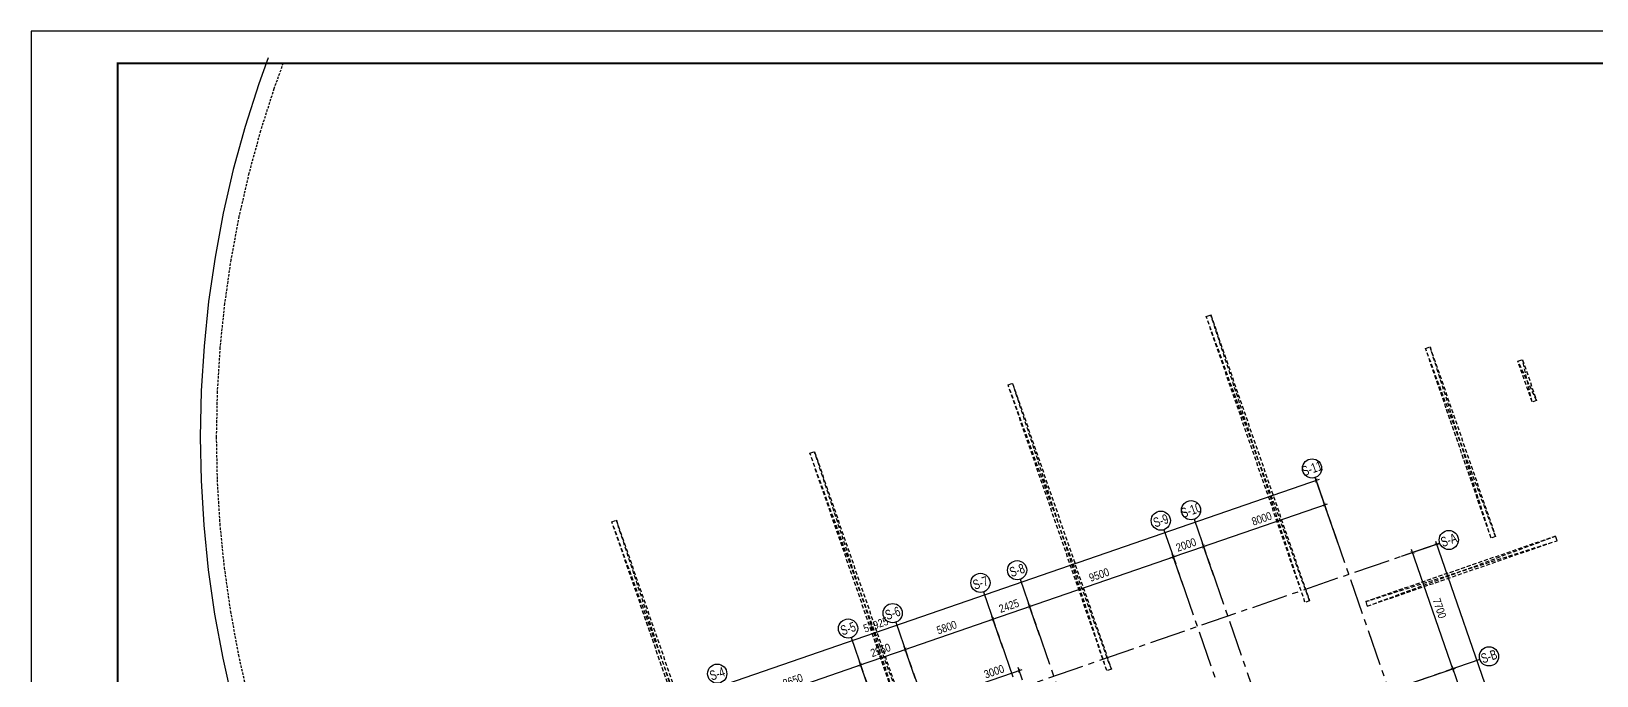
# Model space of a CAD drawing. Header units: millimetres. Extents: x -80883 to 1373228, y -532110 to 182357.
# Drawn here: x 1205028 to 1302852, y -288173 to -247883 of the extents above; entities that cross this region are included whole.
import ezdxf
from ezdxf.enums import TextEntityAlignment as Align

# ---------------------------------------------------------------- set-up
doc = ezdxf.new("R2010")
doc.units = ezdxf.units.MM
doc.header["$LTSCALE"] = 100
doc.header["$PDMODE"] = 32
doc.header["$PDSIZE"] = 2.5
for name, pattern in [('CENTER2', [1.125, 0.75, -0.125, 0.125, -0.125]), ('DASHED', [4.5, 3, -1.5]), ('HIDDEN', [0.375, 0.25, -0.125])]:
    doc.linetypes.add(name, pattern=pattern)
for name, color, linetype in [('ccu11-Dim', 8, 'Continuous'), ('ccu11-Khuat', 9, 'DASHED'), ('ccu12-Truc', 13, 'CENTER2'), ('KC2-DIM', 251, 'Continuous'), ('KCS_COLUMN', 2, 'Continuous'), ('KT-Dim', 8, 'Continuous'), ('Xref_ST_MBDV Cot vach 30.7.2022$0$Xref_ST_MBDV Cot vach 30.7.2022|Xref_ST_MBDV Cot vach 30.7.2022|Xref_ST_MBDV Cot vach 30.7.2022|Xref_ST_MBDV Cot vach 30.7.2022|A-CORE-OTLN', 2, 'Continuous'), ('Xref_ST_MBDV Cot vach 30.7.2022|Xref_ST_MBDV Cot vach 30.7.2022|Xref_ST_MBDV Cot vach 30.7.2022|Xref_ST_MBDV Cot vach 30.7.2022|A-GRID-SYM', 50, 'Continuous')]:
    doc.layers.add(name, color=color, linetype=linetype)
doc.layers.add('KT-Net cot', color=2, linetype='Continuous', lineweight=50)
doc.layers.add('KT-Net thay', color=7, linetype='Continuous', lineweight=15)
doc.styles.add('Arial Narrow', font='ARIALN.TTF')
doc.styles.add('HBA-Text', font='GOTHIC.TTF')
doc.dimstyles.new('ccu12-200', dxfattribs={"dimscale": 200, "dimtxt": 2.5, "dimasz": 1, "dimexe": 1, "dimexo": 2, "dimgap": 1, "dimtad": 1, "dimdec": 0, "dimrnd": 5, "dimdsep": 46, "dimtxsty": 'Arial Narrow', "dimblk": 'ARCHTICK', "dimcen": -1, "dimdle": 1, "dimclrd": 256, "dimclre": 256, "dimclrt": 3, "dimadec": 0, "dimazin": 2, "dimtfac": 0.1, "dimtdec": 0, "dimtmove": 0, "dimatfit": 1, "dimldrblk": 'ARCHTICK', "dimfxl": 1, "dimtvp": 0.833333, "dimtolj": 1, "dimtzin": 12, "dimarcsym": 0})

# ---------------------------------------------------------------- blocks, each defined once
blk = doc.blocks.new('Khung ten_A1', base_point=(-3406704, 253379))
at = {"layer": 'Defpoints', "color": 1}
blk.add_lwpolyline([(84100, 0), (84100, 59471), (0, 59471), (0, 0)], close=True, dxfattribs=at)
at = {"layer": 'KT-Net thay', "const_width": 60}
blk.add_lwpolyline([(2700, 1071), (83100, 1071), (83100, 58471), (2700, 58471)], close=True, dxfattribs=at)
blk = doc.blocks.new('MBKC-T1-PN')
at = {"layer": 'ccu11-Khuat', "ltscale": 0.5, "elevation": 0}
blk.add_lwpolyline([(-11835, 50867), (-12416, 49265), (-13251, 46636), (-13978, 43974), (-14595, 41285), (-15103, 38572), (-15499, 35842), (-15784, 33097), (-15956, 30344), (-16016, 27498), (-15963, 24827), (-15798, 22072), (-15520, 19327), (-15131, 16595), (-14631, 13882), (-14020, 11191)], dxfattribs=at)
at = {"layer": 'Xref_ST_MBDV Cot vach 30.7.2022$0$Xref_ST_MBDV Cot vach 30.7.2022|Xref_ST_MBDV Cot vach 30.7.2022|Xref_ST_MBDV Cot vach 30.7.2022|Xref_ST_MBDV Cot vach 30.7.2022|A-CORE-OTLN', "color": 6, "elevation": 0}
blk.add_lwpolyline([(-12775, 51208), (-13363, 49587), (-14211, 46919), (-14948, 44218), (-15575, 41489), (-16090, 38736), (-16492, 35965), (-16780, 33180), (-16955, 30386), (-17016, 27499), (-16962, 24787), (-16795, 21992), (-16513, 19206), (-16118, 16434), (-15610, 13680), (-14991, 10950)], dxfattribs=at)
blk = doc.blocks.new('_ARCHTICK')
at = {"color": 0, "linetype": 'ByBlock', "const_width": 0.15}
blk.add_lwpolyline([(-0.5, -0.5), (0.5, 0.5)], dxfattribs=at)
blk = doc.blocks.new('*D1088')
at = {"layer": 'Defpoints', "color": 0, "transparency": 16777216}
for p in [(367648, -45505, 0), (372110, -50100), (369540, -50987)]:
    blk.add_point(p, dxfattribs=at)
at = {"layer": 'KT-Dim', "lineweight": -2, "transparency": 16777216}
for p, q in [((368026, -45374), (370406, -44552)), ((370151, -44429), (372175, -50289)), ((369918, -50857), (372299, -50035))]:
    blk.add_line(p, q, dxfattribs=at)
at = {"layer": 'KT-Dim', "lineweight": -2, "transparency": 16777216, "xscale": 200, "yscale": 200, "zscale": 200}
for p, rotation in [((370217, -44618), 109.0471074728855), ((372110, -50100), 289.0471074728856)]:
    blk.add_blockref('_ARCHTICK', p, dxfattribs=dict(at, rotation=rotation))
at = {"layer": 'KT-Dim', "color": 3, "transparency": 16777216, "insert": (371593, -47210), "char_height": 500, "attachment_point": 5, "rotation": 289.04711, "style": 'Arial Narrow'}
blk.add_mtext('\\A1;5800', dxfattribs=at)
blk = doc.blocks.new('GRID-SYM-flat-103')
at = {"layer": 'Xref_ST_MBDV Cot vach 30.7.2022|Xref_ST_MBDV Cot vach 30.7.2022|Xref_ST_MBDV Cot vach 30.7.2022|Xref_ST_MBDV Cot vach 30.7.2022|A-GRID-SYM'}
blk.add_circle((0, 0, 0), 900, dxfattribs=at)
at = {"layer": 'Xref_ST_MBDV Cot vach 30.7.2022|Xref_ST_MBDV Cot vach 30.7.2022|Xref_ST_MBDV Cot vach 30.7.2022|Xref_ST_MBDV Cot vach 30.7.2022|A-GRID-SYM', "style": 'HBA-Text'}
blk.add_attdef('GRID', text='', height=900, rotation=19.04714, dxfattribs=at).set_placement((0, 0, 0), align=Align.MIDDLE_CENTER)
blk = doc.blocks.new('*D1066')
at = {"layer": 'Defpoints', "color": 0, "transparency": 16777216}
for p in [(333214, -44363), (333962, -46528), (325785, -49351)]:
    blk.add_point(p, dxfattribs=at)
at = {"layer": 'KT-Dim', "lineweight": -2, "transparency": 16777216}
for p, q in [((324849, -47251), (333403, -44298)), ((333831, -46150), (333149, -44174)), ((325655, -48973), (324972, -46997))]:
    blk.add_line(p, q, dxfattribs=at)
at = {"layer": 'KT-Dim', "lineweight": -2, "transparency": 16777216, "xscale": 200, "yscale": 200, "zscale": 200}
for p, rotation in [((333214, -44363), 19.04713796363416), ((325038, -47186), 199.0471379636342)]:
    blk.add_blockref('_ARCHTICK', p, dxfattribs=dict(at, rotation=rotation))
at = {"layer": 'KT-Dim', "color": 3, "transparency": 16777216, "insert": (328977, -45344), "char_height": 500, "attachment_point": 5, "rotation": 19.04714, "style": 'Arial Narrow'}
blk.add_mtext('\\A1;8650', dxfattribs=at)
blk = doc.blocks.new('*D1067')
at = {"layer": 'Defpoints', "color": 0, "transparency": 16777216}
for p in [(336003, -43400), (336750, -45566), (333962, -46528)]:
    blk.add_point(p, dxfattribs=at)
at = {"layer": 'KT-Dim', "lineweight": -2, "transparency": 16777216}
for p, q in [((333025, -44428), (336192, -43335)), ((336620, -45188), (335937, -43211)), ((333831, -46150), (333149, -44174))]:
    blk.add_line(p, q, dxfattribs=at)
at = {"layer": 'KT-Dim', "lineweight": -2, "transparency": 16777216, "xscale": 200, "yscale": 200, "zscale": 200}
for p, rotation in [((336003, -43400), 19.04713796363416), ((333214, -44363), 199.0471379636342)]:
    blk.add_blockref('_ARCHTICK', p, dxfattribs=dict(at, rotation=rotation))
at = {"layer": 'KT-Dim', "color": 3, "transparency": 16777216, "insert": (334460, -43451), "char_height": 500, "attachment_point": 5, "rotation": 19.04714, "style": 'Arial Narrow'}
blk.add_mtext('\\A1;2950', dxfattribs=at)
blk = doc.blocks.new('*D1068')
at = {"layer": 'Defpoints', "color": 0, "transparency": 16777216}
for p in [(341485, -41507), (342233, -43673), (336750, -45566)]:
    blk.add_point(p, dxfattribs=at)
at = {"layer": 'KT-Dim', "lineweight": -2, "transparency": 16777216}
for p, q in [((335814, -43466), (341674, -41442)), ((342102, -43295), (341420, -41318)), ((336620, -45188), (335937, -43211))]:
    blk.add_line(p, q, dxfattribs=at)
at = {"layer": 'KT-Dim', "lineweight": -2, "transparency": 16777216, "xscale": 200, "yscale": 200, "zscale": 200}
for p, rotation in [((341485, -41507), 19.04713796363416), ((336003, -43400), 199.0471379636342)]:
    blk.add_blockref('_ARCHTICK', p, dxfattribs=dict(at, rotation=rotation))
at = {"layer": 'KT-Dim', "color": 3, "transparency": 16777216, "insert": (338595, -42023), "char_height": 500, "attachment_point": 5, "rotation": 19.04714, "style": 'Arial Narrow'}
blk.add_mtext('\\A1;5800', dxfattribs=at)
blk = doc.blocks.new('*D1069')
at = {"layer": 'Defpoints', "color": 0, "transparency": 16777216}
for p in [(343777, -40716), (344525, -42881), (342233, -43673)]:
    blk.add_point(p, dxfattribs=at)
at = {"layer": 'KT-Dim', "lineweight": -2, "transparency": 16777216}
for p, q in [((341296, -41573), (343966, -40651)), ((344394, -42503), (343712, -40527)), ((342102, -43295), (341420, -41318))]:
    blk.add_line(p, q, dxfattribs=at)
at = {"layer": 'KT-Dim', "lineweight": -2, "transparency": 16777216, "xscale": 200, "yscale": 200, "zscale": 200}
for p, rotation in [((343777, -40716), 19.04713796363416), ((341485, -41507), 199.0471379636342)]:
    blk.add_blockref('_ARCHTICK', p, dxfattribs=dict(at, rotation=rotation))
at = {"layer": 'KT-Dim', "color": 3, "transparency": 16777216, "insert": (342483, -40681), "char_height": 500, "attachment_point": 5, "rotation": 19.04714, "style": 'Arial Narrow'}
blk.add_mtext('\\A1;2425', dxfattribs=at)
blk = doc.blocks.new('*D1070')
at = {"layer": 'Defpoints', "color": 0, "transparency": 16777216}
for p in [(352757, -37616), (353505, -39781), (344525, -42881)]:
    blk.add_point(p, dxfattribs=at)
at = {"layer": 'KT-Dim', "lineweight": -2, "transparency": 16777216}
for p, q in [((343588, -40781), (352946, -37550)), ((353374, -39403), (352692, -37427)), ((344394, -42503), (343712, -40527))]:
    blk.add_line(p, q, dxfattribs=at)
at = {"layer": 'KT-Dim', "lineweight": -2, "transparency": 16777216, "xscale": 200, "yscale": 200, "zscale": 200}
for p, rotation in [((352757, -37616), 19.04713796363416), ((343777, -40716), 199.0471379636342)]:
    blk.add_blockref('_ARCHTICK', p, dxfattribs=dict(at, rotation=rotation))
at = {"layer": 'KT-Dim', "color": 3, "transparency": 16777216, "insert": (348119, -38736), "char_height": 500, "attachment_point": 5, "rotation": 19.04714, "style": 'Arial Narrow'}
blk.add_mtext('\\A1;9500', dxfattribs=at)
blk = doc.blocks.new('*D1071')
at = {"layer": 'Defpoints', "color": 0, "transparency": 16777216}
for p in [(354648, -36963), (355395, -39128), (353505, -39781)]:
    blk.add_point(p, dxfattribs=at)
at = {"layer": 'KT-Dim', "lineweight": -2, "transparency": 16777216}
for p, q in [((352568, -37681), (354837, -36898)), ((355265, -38750), (354582, -36774)), ((353374, -39403), (352692, -37427))]:
    blk.add_line(p, q, dxfattribs=at)
at = {"layer": 'KT-Dim', "lineweight": -2, "transparency": 16777216, "xscale": 200, "yscale": 200, "zscale": 200}
for p, rotation in [((354648, -36963), 19.04713796363416), ((352757, -37616), 199.0471379636342)]:
    blk.add_blockref('_ARCHTICK', p, dxfattribs=dict(at, rotation=rotation))
at = {"layer": 'KT-Dim', "color": 3, "transparency": 16777216, "insert": (353554, -36859), "char_height": 500, "attachment_point": 5, "rotation": 19.04714, "style": 'Arial Narrow'}
blk.add_mtext('\\A1;2000', dxfattribs=at)
blk = doc.blocks.new('*D1072')
at = {"layer": 'Defpoints', "color": 0, "transparency": 16777216}
for p in [(362210, -34352), (362957, -36518), (355395, -39128)]:
    blk.add_point(p, dxfattribs=at)
at = {"layer": 'KT-Dim', "lineweight": -2, "transparency": 16777216}
for p, q in [((362827, -36140), (362144, -34163)), ((354459, -37028), (362399, -34287)), ((355265, -38750), (354582, -36774))]:
    blk.add_line(p, q, dxfattribs=at)
at = {"layer": 'KT-Dim', "lineweight": -2, "transparency": 16777216, "xscale": 200, "yscale": 200, "zscale": 200}
for p, rotation in [((362210, -34352), 19.04713796363416), ((354648, -36963), 199.0471379636342)]:
    blk.add_blockref('_ARCHTICK', p, dxfattribs=dict(at, rotation=rotation))
at = {"layer": 'KT-Dim', "color": 3, "transparency": 16777216, "insert": (358280, -35227), "char_height": 500, "attachment_point": 5, "rotation": 19.04714, "style": 'Arial Narrow'}
blk.add_mtext('\\A1;8000', dxfattribs=at)
blk = doc.blocks.new('*D1073')
at = {"layer": 'Defpoints', "color": 0, "transparency": 16777216}
for p in [(363163, -37115), (306934, -51743), (308410, -56019, 0)]:
    blk.add_point(p, dxfattribs=at)
at = {"layer": 'KT-Dim', "lineweight": -2, "transparency": 16777216}
for p, q in [((361876, -32774), (306745, -51809)), ((363033, -36737), (361622, -32650)), ((308280, -55641), (306869, -51554))]:
    blk.add_line(p, q, dxfattribs=at)
at = {"layer": 'KT-Dim', "lineweight": -2, "transparency": 16777216, "xscale": 200, "yscale": 200, "zscale": 200}
for p, rotation in [((361687, -32839), 19.0477163778953), ((306934, -51743), 199.0477163778953)]:
    blk.add_blockref('_ARCHTICK', p, dxfattribs=dict(at, rotation=rotation))
at = {"layer": 'KT-Dim', "color": 3, "transparency": 16777216, "insert": (334162, -41861), "char_height": 500, "attachment_point": 5, "rotation": 19.04772, "style": 'Arial Narrow'}
blk.add_mtext('\\A1;57925', dxfattribs=at)
blk = doc.blocks.new('*D1074')
at = {"layer": 'Defpoints', "color": 0, "transparency": 16777216}
for p in [(366647, -37704, 0), (379300, -66026), (376730, -66913, 0)]:
    blk.add_point(p, dxfattribs=at)
at = {"layer": 'KT-Dim', "lineweight": -2, "transparency": 16777216}
for p, q in [((367025, -37574), (369405, -36752)), ((369150, -36628), (379365, -66215)), ((377108, -66782), (379489, -65960))]:
    blk.add_line(p, q, dxfattribs=at)
at = {"layer": 'KT-Dim', "lineweight": -2, "transparency": 16777216, "xscale": 200, "yscale": 200, "zscale": 200}
for p, rotation in [((369216, -36817), 109.0471074728855), ((379300, -66026), 289.0471074728856)]:
    blk.add_blockref('_ARCHTICK', p, dxfattribs=dict(at, rotation=rotation))
at = {"layer": 'KT-Dim', "color": 3, "transparency": 16777216, "insert": (374688, -51273), "char_height": 500, "attachment_point": 5, "rotation": 289.04711, "style": 'Arial Narrow'}
blk.add_mtext('\\A1;30900', dxfattribs=at)
blk = doc.blocks.new('*D1075')
at = {"layer": 'Defpoints', "color": 0, "transparency": 16777216}
for p in [(366647, -37704), (367704, -37339), (367648, -45505)]:
    blk.add_point(p, dxfattribs=at)
at = {"layer": 'KT-Dim', "lineweight": -2, "transparency": 16777216}
for p, q in [((370282, -44807), (367639, -37150)), ((367025, -37574), (367893, -37274)), ((368026, -45374), (370406, -44552))]:
    blk.add_line(p, q, dxfattribs=at)
at = {"layer": 'KT-Dim', "lineweight": -2, "transparency": 16777216, "xscale": 200, "yscale": 200, "zscale": 200}
for p, rotation in [((367704, -37339), 109.0471074728855), ((370217, -44618), 289.0471074728856)]:
    blk.add_blockref('_ARCHTICK', p, dxfattribs=dict(at, rotation=rotation))
at = {"layer": 'KT-Dim', "color": 3, "transparency": 16777216, "insert": (369391, -40830), "char_height": 500, "attachment_point": 5, "rotation": 289.04711, "style": 'Arial Narrow'}
blk.add_mtext('\\A1;7700', dxfattribs=at)
blk = doc.blocks.new('*D1235')
at = {"layer": 'Defpoints', "color": 0, "ltscale": 0.5, "transparency": 16777216}
for p in [(1266762, -287855), (1267098, -288829, 0), (1264262, -289808, 0)]:
    blk.add_point(p, dxfattribs=at)
at = {"layer": 'KC2-DIM', "lineweight": -2, "ltscale": 0.5, "transparency": 16777216}
for p, q in [((1263737, -288899), (1266951, -287789)), ((1266968, -288451), (1266696, -287666)), ((1264132, -289430), (1263861, -288645))]:
    blk.add_line(p, q, dxfattribs=at)
at = {"layer": 'KC2-DIM', "lineweight": -2, "ltscale": 0.5, "transparency": 16777216, "xscale": 200, "yscale": 200, "zscale": 200}
for p, rotation in [((1266762, -287855), 19.04713795400866), ((1263926, -288834), 199.0471379540086)]:
    blk.add_blockref('_ARCHTICK', p, dxfattribs=dict(at, rotation=rotation))
at = {"layer": 'KC2-DIM', "color": 3, "ltscale": 0.5, "transparency": 16777216, "insert": (1265195, -287914), "char_height": 500, "attachment_point": 5, "rotation": 19.04714, "style": 'Arial Narrow', "bg_fill": 3, "box_fill_scale": 1.1, "bg_fill_color": 256, "bg_fill_true_color": 13158600, "bg_fill_transparency": 0}
blk.add_mtext('\\A1;3000', dxfattribs=at)
blk = doc.blocks.new('VACH-NN-PN-T1')
at = {"layer": 'KCS_COLUMN', "linetype": 'HIDDEN', "ltscale": 10}
for p, q in [((53910, 5336), (47459, 23103)), ((53627, 5238), (47742, 23201)), ((65537, 9350), (61158, 21115)), ((65253, 9252), (61441, 21212)), ((68100, 17860), (66938, 20307)), ((67816, 17762), (67221, 20405)), ((41528, 1060), (35076, 18828)), ((41244, 963), (35360, 18926)), ((29145, -3215), (22693, 14553)), ((28861, -3313), (22977, 14651)), ((16762, -7490), (10310, 10277)), ((16478, -7588), (10594, 10375)), ((57421, 5278), (69382, 9090)), ((57519, 4995), (69284, 9374))]:
    blk.add_line(p, q, dxfattribs=at)
for points in [[(53910, 5336), (53627, 5238), (47459, 23103), (47742, 23201)], [(65537, 9350), (65253, 9252), (61158, 21115), (61441, 21212)], [(68100, 17860), (67816, 17762), (66938, 20307), (67221, 20405)], [(41528, 1060), (41244, 963), (35076, 18828), (35360, 18926)], [(29145, -3215), (28861, -3313), (22693, 14553), (22977, 14651)], [(16762, -7490), (16478, -7588), (10310, 10277), (10594, 10375)], [(57421, 5278), (57519, 4995), (69382, 9090), (69284, 9374)]]:
    blk.add_lwpolyline(points, close=True, dxfattribs=at)
blk = doc.blocks.new('Grid-ST-flat-3')
at = {"layer": 'ccu12-Truc', "ltscale": 30}
for p, q in [((361622.2, -32650.9), (374729.9, -70616.8)), ((352169.7, -35914.4), (368325.4, -82708.8)), ((354060.2, -35261.7), (370215.9, -82056.1)), ((369404.7, -36752.1), (304555.5, -59141.2)), ((343189.8, -39014.7), (361219.3, -91236.4)), ((340897.6, -39806), (359986.9, -95097.6)), ((335415.2, -41698.9), (354504.5, -96990.4)), ((332626.7, -42661.6), (351716, -97953.1)), ((371917.5, -44030.6), (347796.7, -52358.2))]:
    blk.add_line(p, q, dxfattribs=at)
at = {"layer": 'KT-Dim'}
ref = blk.add_blockref('GRID-SYM-flat-103', (361426.2, -32083.2, 0), dxfattribs=dict(at, xscale=0.6666666666666666, yscale=0.6666666666666666, zscale=0.6666666666666666))
ref.add_attrib('GRID', 'S-11', dxfattribs={"layer": 'Xref_ST_MBDV Cot vach 30.7.2022|Xref_ST_MBDV Cot vach 30.7.2022|Xref_ST_MBDV Cot vach 30.7.2022|Xref_ST_MBDV Cot vach 30.7.2022|A-GRID-SYM', "height": 600, "rotation": 19, "style": 'HBA-Text', "width": 0.75}).set_placement((361426.2, -32083.2, 0), align=Align.MIDDLE_CENTER)
ref = blk.add_blockref('GRID-SYM-flat-103', (353864.4, -34694.5, 0), dxfattribs=dict(at, xscale=0.6666666666666666, yscale=0.6666666666666666, zscale=0.6666666666666666))
ref.add_attrib('GRID', 'S-10', dxfattribs={"layer": 'Xref_ST_MBDV Cot vach 30.7.2022|Xref_ST_MBDV Cot vach 30.7.2022|Xref_ST_MBDV Cot vach 30.7.2022|Xref_ST_MBDV Cot vach 30.7.2022|A-GRID-SYM', "height": 600, "rotation": 19, "style": 'HBA-Text', "width": 0.75}).set_placement((353864.4, -34694.5, 0), align=Align.MIDDLE_CENTER)
ref = blk.add_blockref('GRID-SYM-flat-103', (351973.9, -35347.2, 0), dxfattribs=dict(at, xscale=0.6666666666666666, yscale=0.6666666666666666, zscale=0.6666666666666666))
ref.add_attrib('GRID', 'S-9', dxfattribs={"layer": 'Xref_ST_MBDV Cot vach 30.7.2022|Xref_ST_MBDV Cot vach 30.7.2022|Xref_ST_MBDV Cot vach 30.7.2022|Xref_ST_MBDV Cot vach 30.7.2022|A-GRID-SYM', "height": 600, "rotation": 19, "style": 'HBA-Text', "width": 0.75}).set_placement((351973.9, -35347.2, 0), align=Align.MIDDLE_CENTER)
ref = blk.add_blockref('GRID-SYM-flat-103', (369971.8, -36556.3, 0), dxfattribs=dict(at, xscale=0.6666666666666666, yscale=0.6666666666666666, zscale=0.6666666666666666))
ref.add_attrib('GRID', 'S-A', dxfattribs={"layer": 'Xref_ST_MBDV Cot vach 30.7.2022|Xref_ST_MBDV Cot vach 30.7.2022|Xref_ST_MBDV Cot vach 30.7.2022|Xref_ST_MBDV Cot vach 30.7.2022|A-GRID-SYM', "height": 600, "rotation": 19.047138, "style": 'HBA-Text', "width": 0.75}).set_placement((369971.8, -36556.3, 0), align=Align.MIDDLE_CENTER)
ref = blk.add_blockref('GRID-SYM-flat-103', (342994, -38447.5, 0), dxfattribs=dict(at, xscale=0.6666666666666666, yscale=0.6666666666666666, zscale=0.6666666666666666))
ref.add_attrib('GRID', 'S-8', dxfattribs={"layer": 'Xref_ST_MBDV Cot vach 30.7.2022|Xref_ST_MBDV Cot vach 30.7.2022|Xref_ST_MBDV Cot vach 30.7.2022|Xref_ST_MBDV Cot vach 30.7.2022|A-GRID-SYM', "height": 600, "rotation": 19, "style": 'HBA-Text', "width": 0.75}).set_placement((342994, -38447.5, 0), align=Align.MIDDLE_CENTER)
ref = blk.add_blockref('GRID-SYM-flat-103', (340701.8, -39238.9, 0), dxfattribs=dict(at, xscale=0.6666666666666666, yscale=0.6666666666666666, zscale=0.6666666666666666))
ref.add_attrib('GRID', 'S-7', dxfattribs={"layer": 'Xref_ST_MBDV Cot vach 30.7.2022|Xref_ST_MBDV Cot vach 30.7.2022|Xref_ST_MBDV Cot vach 30.7.2022|Xref_ST_MBDV Cot vach 30.7.2022|A-GRID-SYM', "height": 600, "rotation": 19, "style": 'HBA-Text', "width": 0.75}).set_placement((340701.8, -39238.9, 0), align=Align.MIDDLE_CENTER)
ref = blk.add_blockref('GRID-SYM-flat-103', (335219.3, -41131.7, 0), dxfattribs=dict(at, xscale=0.6666666666666666, yscale=0.6666666666666666, zscale=0.6666666666666666))
ref.add_attrib('GRID', 'S-6', dxfattribs={"layer": 'Xref_ST_MBDV Cot vach 30.7.2022|Xref_ST_MBDV Cot vach 30.7.2022|Xref_ST_MBDV Cot vach 30.7.2022|Xref_ST_MBDV Cot vach 30.7.2022|A-GRID-SYM', "height": 600, "rotation": 19, "style": 'HBA-Text', "width": 0.75}).set_placement((335219.3, -41131.7, 0), align=Align.MIDDLE_CENTER)
ref = blk.add_blockref('GRID-SYM-flat-103', (332430.9, -42094.4, 0), dxfattribs=dict(at, xscale=0.6666666666666666, yscale=0.6666666666666666, zscale=0.6666666666666666))
ref.add_attrib('GRID', 'S-5', dxfattribs={"layer": 'Xref_ST_MBDV Cot vach 30.7.2022|Xref_ST_MBDV Cot vach 30.7.2022|Xref_ST_MBDV Cot vach 30.7.2022|Xref_ST_MBDV Cot vach 30.7.2022|A-GRID-SYM', "height": 600, "rotation": 19, "style": 'HBA-Text', "width": 0.75}).set_placement((332430.9, -42094.4, 0), align=Align.MIDDLE_CENTER)
ref = blk.add_blockref('GRID-SYM-flat-103', (372484.7, -43834.8, 0), dxfattribs=dict(at, xscale=0.6666666666666666, yscale=0.6666666666666666, zscale=0.6666666666666666))
ref.add_attrib('GRID', 'S-B', dxfattribs={"layer": 'Xref_ST_MBDV Cot vach 30.7.2022|Xref_ST_MBDV Cot vach 30.7.2022|Xref_ST_MBDV Cot vach 30.7.2022|Xref_ST_MBDV Cot vach 30.7.2022|A-GRID-SYM', "height": 600, "rotation": 19, "style": 'HBA-Text', "width": 0.75}).set_placement((372484.7, -43834.8, 0), align=Align.MIDDLE_CENTER)
ref = blk.add_blockref('GRID-SYM-flat-103', (324254.4, -44917.3, 0), dxfattribs=dict(at, xscale=0.6666666666666666, yscale=0.6666666666666666, zscale=0.6666666666666666))
ref.add_attrib('GRID', 'S-4', dxfattribs={"layer": 'Xref_ST_MBDV Cot vach 30.7.2022|Xref_ST_MBDV Cot vach 30.7.2022|Xref_ST_MBDV Cot vach 30.7.2022|Xref_ST_MBDV Cot vach 30.7.2022|A-GRID-SYM', "height": 600, "rotation": 19, "style": 'HBA-Text', "width": 0.75}).set_placement((324254.4, -44917.3, 0), align=Align.MIDDLE_CENTER)
dim = blk.add_aligned_dim(p1=(363163.5, -37115.1), p2=(308410.2, -56019.2, 0), distance=-4523.4, dimstyle='ccu12-200', dxfattribs=at)
dim.commit()
dim.dimension.update_dxf_attribs({"geometry": '*D1073', "text_midpoint": (334162.1, -41861.1)})
for base, p1, p2, angle, picture, middle in [((362209.6, -34352.3), (355395.2, -39128.5), (362957.2, -36517.7), 19.047138, '*D1072', (358280, -35227.3)), ((354647.6, -36963.1), (353504.7, -39781.2), (355395.2, -39128.5), 19.047138, '*D1071', (353553.8, -36859)), ((379299.7, -66025.7, 0), (366646.9, -37704.3), (376730.3, -66912.7, 0), 109.047107, '*D1074', (374688, -51272.9, 0)), ((367703.9, -37339.3), (367648, -45504.6), (366646.9, -37704.3), 109.047107, '*D1075', (369390.7, -40830)), ((352757.1, -37615.8), (344524.9, -42881.5), (353504.7, -39781.2), 19.047138, '*D1070', (348118.6, -38735.5)), ((343777.2, -40716), (342232.6, -43672.9), (344524.9, -42881.5), 19.047138, '*D1069', (342482.5, -40681.4)), ((341485, -41507.4), (336750.2, -45565.7), (342232.6, -43672.9), 19.047138, '*D1068', (338595.2, -42023.5)), ((336002.6, -43400.2), (333961.7, -46528.4), (336750.2, -45565.7), 19.047138, '*D1067', (334459.7, -43451.2)), ((333214.1, -44363), (325785.3, -49351.3), (333961.7, -46528.4), 19.047138, '*D1066', (328977.3, -45344)), ((372109.5, -50100.2, 0), (367648, -45504.6), (369540.2, -50987.3, 0), 109.047107, '*D1088', (371593.5, -47210.4, 0))]:
    dim = blk.add_linear_dim(base=base, p1=p1, p2=p2, angle=angle, dimstyle='ccu12-200', dxfattribs=at)
    dim.commit()
    dim.dimension.update_dxf_attribs({"geometry": picture, "text_midpoint": middle})

msp = doc.modelspace()

# ---------------------------------------------------------------- block references
for name, p in [('MBKC-T1-PN', (1232600.9, -300749.5)), ('Grid-ST-flat-3', (923638.3, -243129.8))]:
    msp.add_blockref(name, p)
at = {"layer": 'ccu11-Dim', "xscale": 2.000000000621877, "yscale": 2.000000000621877, "zscale": 2.000000000621877}
msp.add_blockref('Khung ten_A1', (-5608380.1, 139934.6), dxfattribs=at)

# ---------------------------------------------------------------- next in the draw order: dimensions: what is measured, and where the dimension line sits
at = {"layer": 'KC2-DIM', "ltscale": 0.5}
dim = msp.add_aligned_dim(p1=(1264262.3, -289808, 0), p2=(1267098, -288829, 0), distance=1030.7, dimstyle='ccu12-200', override={"dimfxl": 150, "dimtfill": 1}, dxfattribs=at)
dim.commit()
dim.dimension.update_dxf_attribs({"geometry": '*D1235', "text_midpoint": (1265195.2, -287913.9, 0)})

# ---------------------------------------------------------------- next in the draw order: block references
at = {"layer": 'KT-Net cot'}
msp.add_blockref('VACH-NN-PN-T1', (1230995, -288820.4), dxfattribs=at)

doc.saveas('drawing.dxf')
